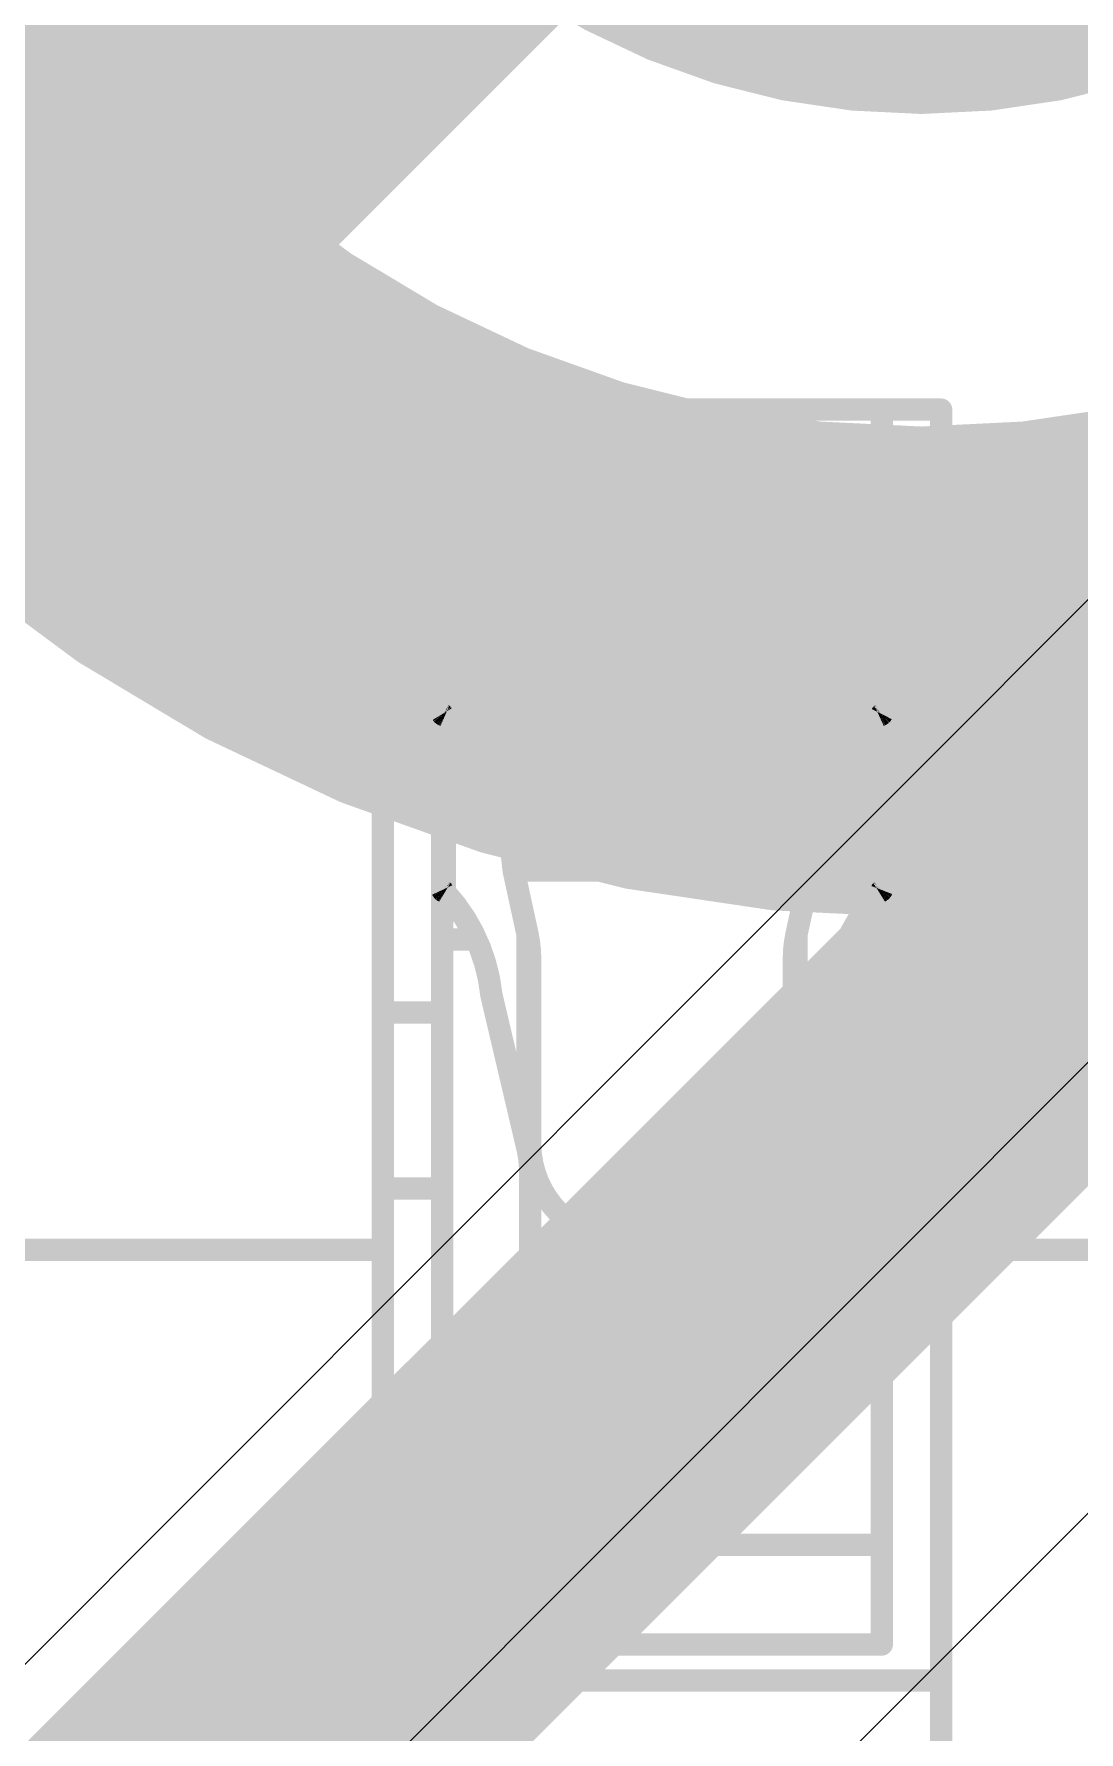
# Model space of a CAD drawing. Header units: inches. Extents: x -6 to 5433, y -4 to 5447.
# Drawn here: x 19.653 to 20.247, y 26.646 to 27.612 of the extents above; entities that cross this region are included whole.
import ezdxf

# ---------------------------------------------------------------- set-up
doc = ezdxf.new("R2010")
doc.units = ezdxf.units.IN
for name, color, linetype in [('Bottom Layer', 5, 'Continuous'), ('Ground', 16, 'Continuous'), ('Mechanical 4', 56, 'Continuous'), ('Top Solder', 216, 'Continuous')]:
    doc.layers.add(name, color=color, linetype=linetype)

# ---------------------------------------------------------------- blocks, each defined once
blk = doc.blocks.new('TL3340AF160QG_33')
at = {"layer": 'Top Solder'}
blk.add_line((0.7722387399999999, 1.95276216), (-5441.50524092, 5436.595934), dxfattribs=at)
blk = doc.blocks.new('WQFN_30_EP_2_5_4_5__43')
at = {"layer": 'Top Solder'}
blk.add_line((-0.9381997999999999, -2.4882348), (-5421.17972658, -5430.60739378), dxfattribs=at)

msp = doc.modelspace()

# ---------------------------------------------------------------- linework, layer by layer
at = {"layer": 'Bottom Layer'}
for points in [[(20.88138064, 27.97254248, 0.2794, 0.2794, -0.9999999999999999), (19.43358064, 27.97254248, 0.2794, 0.2794, 0)], [(20.42418064, 27.97254248, 0.2794, 0.2794, -0.9999999999999999), (19.89078064, 27.97254248, 0.2794, 0.2794, 0)]]:
    msp.add_lwpolyline(points, format="xyseb", dxfattribs=at)
at = {"layer": 'Ground'}
msp.add_line((19.79367644, 26.31168728), (21.86885644, 28.38686728), dxfattribs=at)
for points in [[(18.4855993, 26.29494614, 0.2032, 0.2032, 0), (21.5130888, 29.32243564, 0.2032, 0.2032, 0)], [(19.56059842, 26.40823014, 0.2032, 0.2032, 0), (21.77231358, 28.6199453, 0.2032, 0.2032, 0)]]:
    msp.add_lwpolyline(points, format="xyseb", dxfattribs=at)
at = {"layer": 'Mechanical 4'}
for points in [[(19.8511541, 27.39794622, 0.0127, 0.0127, 0), (20.1686541, 27.39794622, 0.0127, 0.0127, 0)], [(19.8511541, 26.5149457, 0.0127, 0.0127, 0), (19.8511541, 27.39794622, 0.0127, 0.0127, 0)], [(19.88490562, 26.69548128, 0.0127, 0.0127, 0), (19.88490562, 27.39794622, 0.0127, 0.0127, 0)], [(20.13490512, 26.69548128, 0.0127, 0.0127, 0), (20.13490512, 27.39794622, 0.0127, 0.0127, 0)], [(20.1686541, 26.5149457, 0.0127, 0.0127, 0), (20.1686541, 27.39794622, 0.0127, 0.0127, 0)], [(19.8849996, 27.224609, 0.0127, 0.0127, -0.03260548546612536), (19.88490308, 27.22474616, 0.0127, 0.0127, 0)], [(19.88490562, 27.22494682, 0.0127, 0.0127, 0), (20.13490512, 27.22494682, 0.0127, 0.0127, 0)], [(19.88507072, 27.22453788, 0.0127, 0.0127, -0.02828759414715986), (19.88500214, 27.224609, 0.0127, 0.0127, 0)], [(19.8851647, 27.22445914, 0.0127, 0.0127, -0.02675080191404614), (19.88507072, 27.22453788, 0.0127, 0.0127, 0)], [(19.88528916, 27.22437278, 0.0127, 0.0127, -0.02199381127346228), (19.8851647, 27.22445914, 0.0127, 0.0127, 0)], [(19.8854568, 27.22427626, 0.0127, 0.0127, -0.01668692768507137), (19.88528916, 27.22437278, 0.0127, 0.0127, 0)], [(19.88566, 27.22416958, 0.0127, 0.0127, -0.00937556209611613), (19.88545426, 27.22427626, 0.0127, 0.0127, 0)], [(19.88589876, 27.22405528, 0.0127, 0.0127, -0.005205298975169417), (19.88566, 27.22416704, 0.0127, 0.0127, 0)], [(19.88589876, 27.22405528, 0.0127, 0.0127, 0), (19.8861553, 27.2239359, 0.0127, 0.0127, 0)], [(19.8861553, 27.2239359, 0.0127, 0.0127, 0), (19.88642454, 27.22381652, 0.0127, 0.0127, 0)], [(19.88642454, 27.12343572, 0.0127, 0.0127, 0), (19.88642454, 27.22381652, 0.0127, 0.0127, 0)], [(19.88642454, 27.22381652, 0.0127, 0.0127, -0.1798941776662689), (19.92553292, 27.13571154, 0.0127, 0.0127, 0)], [(20.09427782, 27.13571154, 0.0127, 0.0127, -0.1798941776662689), (20.1333862, 27.22381652, 0.0127, 0.0127, 0)], [(20.1333862, 27.22381652, 0.0127, 0.0127, 0), (20.13389674, 27.22405274, 0.0127, 0.0127, 0)], [(20.1333862, 27.12343572, 0.0127, 0.0127, 0), (20.1333862, 27.22381652, 0.0127, 0.0127, 0)], [(20.13389674, 27.22405274, 0.0127, 0.0127, 0), (20.13413296, 27.2241645, 0.0127, 0.0127, 0)], [(20.13434378, 27.22427118, 0.0127, 0.0127, -0.007070259497317684), (20.13413296, 27.2241645, 0.0127, 0.0127, 0)], [(20.13451904, 27.22437024, 0.0127, 0.0127, -0.01220881841204947), (20.13434124, 27.22427118, 0.0127, 0.0127, 0)], [(20.13466128, 27.22446168, 0.0127, 0.0127, -0.0226198298911619), (20.13452158, 27.22437024, 0.0127, 0.0127, 0)], [(20.1347578, 27.22454042, 0.0127, 0.0127, -0.03188108955064266), (20.13465874, 27.22446168, 0.0127, 0.0127, 0)], [(20.13482384, 27.22461408, 0.0127, 0.0127, -0.03744577963921606), (20.1347578, 27.22454042, 0.0127, 0.0127, 0)], [(20.13486956, 27.22468012, 0.0127, 0.0127, -0.03268866410183324), (20.13482384, 27.22461154, 0.0127, 0.0127, 0)], [(20.13490258, 27.22474616, 0.0127, 0.0127, -0.01323434472011505), (20.13486702, 27.22468012, 0.0127, 0.0127, 0)], [(19.92553292, 27.13571154, 0.0127, 0.0127, 0), (20.09427782, 27.13571154, 0.0127, 0.0127, 0)], [(19.92553292, 27.13571154, 0.0127, 0.0127, 0), (19.9333866, 27.0996156, 0.0127, 0.0127, 0)], [(20.08642414, 27.0996156, 0.0127, 0.0127, 0), (20.09427782, 27.13571154, 0.0127, 0.0127, 0)], [(19.88500214, 27.1244949, 0.0127, 0.0127, -0.02859692930615947), (19.88490308, 27.12467778, 0.0127, 0.0127, 0)], [(19.8851647, 27.12429678, 0.0127, 0.0127, -0.05432141864538105), (19.88500468, 27.12449744, 0.0127, 0.0127, 0)], [(19.88528916, 27.1241774, 0.0127, 0.0127, -0.02338615133847058), (19.8851647, 27.12429424, 0.0127, 0.0127, 0)], [(19.88545426, 27.12405294, 0.0127, 0.0127, -0.01856230604346185), (19.88528916, 27.12417994, 0.0127, 0.0127, 0)], [(19.88566, 27.12390816, 0.0127, 0.0127, -0.01073692506483744), (19.88545426, 27.1240504, 0.0127, 0.0127, 0)], [(19.88589876, 27.12375576, 0.0127, 0.0127, -0.006054831004054618), (19.88566254, 27.12390816, 0.0127, 0.0127, 0)], [(19.88589876, 27.1237583, 0.0127, 0.0127, 0), (19.8861553, 27.12359828, 0.0127, 0.0127, 0)], [(19.8861553, 27.12359828, 0.0127, 0.0127, 0), (19.88642454, 27.12343572, 0.0127, 0.0127, 0)], [(19.88642454, 27.12343826, 0.0127, 0.0127, -0.1625908253546253), (19.91286594, 27.0649446, 0.0127, 0.0127, 0)], [(20.1069448, 27.0649446, 0.0127, 0.0127, -0.1625908253546254), (20.1333862, 27.12343826, 0.0127, 0.0127, 0)], [(20.1333862, 27.12343572, 0.0127, 0.0127, 0), (20.13389674, 27.12375322, 0.0127, 0.0127, 0)], [(20.13413296, 27.12390308, 0.0127, 0.0127, -0.004820614325011623), (20.13389674, 27.12375322, 0.0127, 0.0127, 0)], [(20.13434124, 27.12404532, 0.0127, 0.0127, -0.008119958862644924), (20.13413042, 27.12390308, 0.0127, 0.0127, 0)], [(20.13451904, 27.12418248, 0.0127, 0.0127, -0.01372913847325838), (20.13434124, 27.12404786, 0.0127, 0.0127, 0)], [(20.13465874, 27.12429932, 0.0127, 0.0127, -0.02446216606505116), (20.13452158, 27.12417994, 0.0127, 0.0127, 0)], [(20.1347578, 27.124406, 0.0127, 0.0127, -0.03231853515624934), (20.13465874, 27.12429932, 0.0127, 0.0127, 0)], [(20.13482384, 27.12450252, 0.0127, 0.0127, -0.03504147985208547), (20.1347578, 27.124406, 0.0127, 0.0127, 0)], [(20.13486956, 27.12459142, 0.0127, 0.0127, -0.0284044609485821), (20.13482384, 27.12450252, 0.0127, 0.0127, 0)], [(20.13490512, 27.12467524, 0.0127, 0.0127, -0.01102179283122189), (20.13486956, 27.12458888, 0.0127, 0.0127, 0)], [(19.9333866, 26.9776575, 0.0127, 0.0127, 0), (19.9333866, 27.0996156, 0.0127, 0.0127, 0)], [(19.9333866, 27.0996156, 0.0127, 0.0127, -0.05365795323520316), (19.93490552, 27.085544, 0.0127, 0.0127, 0)], [(20.08490522, 27.085544, 0.0127, 0.0127, -0.05365795323520318), (20.08642414, 27.0996156, 0.0127, 0.0127, 0)], [(20.08642414, 26.9776575, 0.0127, 0.0127, 0), (20.08642414, 27.0996156, 0.0127, 0.0127, 0)], [(19.88490562, 27.09661078, 0.0127, 0.0127, 0), (19.903567, 27.09661078, 0.0127, 0.0127, 0)], [(20.11624374, 27.09661078, 0.0127, 0.0127, 0), (20.13490512, 27.09661078, 0.0127, 0.0127, 0)], [(19.93490552, 26.86619468, 0.0127, 0.0127, 0), (19.93490552, 27.085544, 0.0127, 0.0127, 0)], [(20.08490522, 26.86619468, 0.0127, 0.0127, 0), (20.08490522, 27.085544, 0.0127, 0.0127, 0)], [(19.9128634, 27.06494714, 0.0127, 0.0127, 0), (19.9333866, 26.9776575, 0.0127, 0.0127, 0)], [(20.08642414, 26.9776575, 0.0127, 0.0127, 0), (20.1069448, 27.06494714, 0.0127, 0.0127, 0)], [(19.8511541, 27.05494462, 0.0127, 0.0127, 0), (19.88490562, 27.05494462, 0.0127, 0.0127, 0)], [(20.13490512, 27.05494462, 0.0127, 0.0127, 0), (20.1686541, 27.05494462, 0.0127, 0.0127, 0)], [(19.9333866, 26.9776575, 0.0127, 0.0127, -0.05786387190107989), (19.93490552, 26.96463492, 0.0127, 0.0127, 0)], [(19.9589136, 26.93460704, 0.0127, 0.0127, -0.2374801051855858), (19.93490552, 26.97917896, 0.0127, 0.0127, 0)], [(20.08490522, 26.97917896, 0.0127, 0.0127, -0.2374801051860468), (20.06089714, 26.93460704, 0.0127, 0.0127, 0)], [(20.08490522, 26.96463492, 0.0127, 0.0127, -0.05786387190151768), (20.08642414, 26.9776575, 0.0127, 0.0127, 0)], [(19.8511541, 26.95494482, 0.0127, 0.0127, 0), (19.88490562, 26.95494482, 0.0127, 0.0127, 0)], [(20.13490512, 26.95494482, 0.0127, 0.0127, 0), (20.1686541, 26.95494482, 0.0127, 0.0127, 0)], [(19.95891614, 26.93460704, 0.0127, 0.0127, 0), (20.0608946, 26.93460704, 0.0127, 0.0127, 0)], [(19.95891614, 26.82494508, 0.0127, 0.0127, 0), (19.95891614, 26.93460704, 0.0127, 0.0127, 0)], [(20.0608946, 26.82494508, 0.0127, 0.0127, 0), (20.0608946, 26.93460704, 0.0127, 0.0127, 0)], [(19.5336541, 26.91994615999999, 0.0127, 0.0127, 0), (19.8511541, 26.91994615999999, 0.0127, 0.0127, 0)], [(20.1686541, 26.91994615999999, 0.0127, 0.0127, 0), (20.4861541, 26.91994615999999, 0.0127, 0.0127, 0)], [(19.9589136, 26.82494762, 0.0127, 0.0127, -0.2473774779348601), (19.93490552, 26.86619722, 0.0127, 0.0127, 0)], [(20.08490522, 26.86619722, 0.0127, 0.0127, -0.2473774779353234), (20.06089714, 26.82494762, 0.0127, 0.0127, 0)], [(19.95891614, 26.82494508, 0.0127, 0.0127, 0), (20.0608946, 26.82494508, 0.0127, 0.0127, 0)], [(19.88490562, 26.75215376, 0.0127, 0.0127, 0), (20.13490512, 26.75215376, 0.0127, 0.0127, 0)], [(19.88490562, 26.69548128, 0.0127, 0.0127, 0), (20.13490512, 26.69548128, 0.0127, 0.0127, 0)], [(19.8511541, 26.67494538, 0.0127, 0.0127, 0), (20.1686541, 26.67494538, 0.0127, 0.0127, 0)]]:
    msp.add_lwpolyline(points, format="xyseb", dxfattribs=at)
for points in [[(19.8479791, 27.39794622, 0.00635, 0.00635, 1), (19.8543291, 27.39794622, 0.00635, 0.00635, 1)], [(19.8479791, 27.39794622, 0.00635, 0.00635, 1), (19.8543291, 27.39794622, 0.00635, 0.00635, 1)], [(19.88173062, 27.39794622, 0.00635, 0.00635, 1), (19.88808062, 27.39794622, 0.00635, 0.00635, 1)], [(20.13173012, 27.39794622, 0.00635, 0.00635, 1), (20.13808012, 27.39794622, 0.00635, 0.00635, 1)], [(20.1654791, 27.39794622, 0.00635, 0.00635, 1), (20.1718291, 27.39794622, 0.00635, 0.00635, 1)], [(20.1654791, 27.39794622, 0.00635, 0.00635, 1), (20.1718291, 27.39794622, 0.00635, 0.00635, 1)], [(19.88172808, 27.22474616, 0.00635, 0.00635, 1), (19.88807808, 27.22474616, 0.00635, 0.00635, 1)], [(19.88173062, 27.22494682, 0.00635, 0.00635, 1), (19.88808062, 27.22494682, 0.00635, 0.00635, 1)], [(19.8818246, 27.224609, 0.00635, 0.00635, 1), (19.8881746, 27.224609, 0.00635, 0.00635, 1)], [(19.88182714, 27.224609, 0.00635, 0.00635, 1), (19.88817714, 27.224609, 0.00635, 0.00635, 1)], [(19.88189572, 27.22453788, 0.00635, 0.00635, 1), (19.88824572, 27.22453788, 0.00635, 0.00635, 1)], [(19.88189572, 27.22453788, 0.00635, 0.00635, 1), (19.88824572, 27.22453788, 0.00635, 0.00635, 1)], [(19.8819897, 27.22445914, 0.00635, 0.00635, 1), (19.8883397, 27.22445914, 0.00635, 0.00635, 1)], [(19.8819897, 27.22445914, 0.00635, 0.00635, 1), (19.8883397, 27.22445914, 0.00635, 0.00635, 1)], [(19.88211416, 27.22437278, 0.00635, 0.00635, 1), (19.88846416, 27.22437278, 0.00635, 0.00635, 1)], [(19.88211416, 27.22437278, 0.00635, 0.00635, 1), (19.88846416, 27.22437278, 0.00635, 0.00635, 1)], [(19.88227926, 27.22427626, 0.00635, 0.00635, 1), (19.88862926, 27.22427626, 0.00635, 0.00635, 1)], [(19.8822818, 27.22427626, 0.00635, 0.00635, 1), (19.8886318, 27.22427626, 0.00635, 0.00635, 1)], [(19.882485, 27.22416958, 0.00635, 0.00635, 1), (19.888835, 27.22416958, 0.00635, 0.00635, 1)], [(19.882485, 27.22416704, 0.00635, 0.00635, 1), (19.888835, 27.22416704, 0.00635, 0.00635, 1)], [(19.88272376, 27.22405528, 0.00635, 0.00635, 1), (19.88907376, 27.22405528, 0.00635, 0.00635, 1)], [(19.88272376, 27.22405528, 0.00635, 0.00635, 1), (19.88907376, 27.22405528, 0.00635, 0.00635, 1)], [(19.8829803, 27.2239359, 0.00635, 0.00635, 1), (19.8893303, 27.2239359, 0.00635, 0.00635, 1)], [(19.8829803, 27.2239359, 0.00635, 0.00635, 1), (19.8893303, 27.2239359, 0.00635, 0.00635, 1)], [(19.88324954, 27.22381652, 0.00635, 0.00635, 1), (19.88959954, 27.22381652, 0.00635, 0.00635, 1)], [(19.88324954, 27.22381652, 0.00635, 0.00635, 1), (19.88959954, 27.22381652, 0.00635, 0.00635, 1)], [(19.88324954, 27.22381652, 0.00635, 0.00635, 1), (19.88959954, 27.22381652, 0.00635, 0.00635, 1)], [(20.1302112, 27.22381652, 0.00635, 0.00635, 1), (20.1365612, 27.22381652, 0.00635, 0.00635, 1)], [(20.1302112, 27.22381652, 0.00635, 0.00635, 1), (20.1365612, 27.22381652, 0.00635, 0.00635, 1)], [(20.1302112, 27.22381652, 0.00635, 0.00635, 1), (20.1365612, 27.22381652, 0.00635, 0.00635, 1)], [(20.13072174, 27.22405274, 0.00635, 0.00635, 1), (20.13707174, 27.22405274, 0.00635, 0.00635, 1)], [(20.13072174, 27.22405274, 0.00635, 0.00635, 1), (20.13707174, 27.22405274, 0.00635, 0.00635, 1)], [(20.13095796, 27.2241645, 0.00635, 0.00635, 1), (20.13730796, 27.2241645, 0.00635, 0.00635, 1)], [(20.13095796, 27.2241645, 0.00635, 0.00635, 1), (20.13730796, 27.2241645, 0.00635, 0.00635, 1)], [(20.13116624, 27.22427118, 0.00635, 0.00635, 1), (20.13751624, 27.22427118, 0.00635, 0.00635, 1)], [(20.13116878, 27.22427118, 0.00635, 0.00635, 1), (20.13751878, 27.22427118, 0.00635, 0.00635, 1)], [(20.13134404, 27.22437024, 0.00635, 0.00635, 1), (20.13769404, 27.22437024, 0.00635, 0.00635, 1)], [(20.13134658, 27.22437024, 0.00635, 0.00635, 1), (20.13769658, 27.22437024, 0.00635, 0.00635, 1)], [(20.13148374, 27.22446168, 0.00635, 0.00635, 1), (20.13783374, 27.22446168, 0.00635, 0.00635, 1)], [(20.13148628, 27.22446168, 0.00635, 0.00635, 1), (20.13783628, 27.22446168, 0.00635, 0.00635, 1)], [(20.1315828, 27.22454042, 0.00635, 0.00635, 1), (20.1379328, 27.22454042, 0.00635, 0.00635, 1)], [(20.1315828, 27.22454042, 0.00635, 0.00635, 1), (20.1379328, 27.22454042, 0.00635, 0.00635, 1)], [(20.13164884, 27.22461408, 0.00635, 0.00635, 1), (20.13799884, 27.22461408, 0.00635, 0.00635, 1)], [(20.13164884, 27.22461154, 0.00635, 0.00635, 1), (20.13799884, 27.22461154, 0.00635, 0.00635, 1)], [(20.13169202, 27.22468012, 0.00635, 0.00635, 1), (20.13804202, 27.22468012, 0.00635, 0.00635, 1)], [(20.13169456, 27.22468012, 0.00635, 0.00635, 1), (20.13804456, 27.22468012, 0.00635, 0.00635, 1)], [(20.13172758, 27.22474616, 0.00635, 0.00635, 1), (20.13807758, 27.22474616, 0.00635, 0.00635, 1)], [(20.13173012, 27.22494682, 0.00635, 0.00635, 1), (20.13808012, 27.22494682, 0.00635, 0.00635, 1)], [(19.92235792, 27.13571154, 0.00635, 0.00635, 1), (19.92870792, 27.13571154, 0.00635, 0.00635, 1)], [(19.92235792, 27.13571154, 0.00635, 0.00635, 1), (19.92870792, 27.13571154, 0.00635, 0.00635, 1)], [(19.92235792, 27.13571154, 0.00635, 0.00635, 1), (19.92870792, 27.13571154, 0.00635, 0.00635, 1)], [(20.09110282, 27.13571154, 0.00635, 0.00635, 1), (20.09745282, 27.13571154, 0.00635, 0.00635, 1)], [(20.09110282, 27.13571154, 0.00635, 0.00635, 1), (20.09745282, 27.13571154, 0.00635, 0.00635, 1)], [(20.09110282, 27.13571154, 0.00635, 0.00635, 1), (20.09745282, 27.13571154, 0.00635, 0.00635, 1)], [(19.88172808, 27.12467778, 0.00635, 0.00635, 1), (19.88807808, 27.12467778, 0.00635, 0.00635, 1)], [(19.88182714, 27.1244949, 0.00635, 0.00635, 1), (19.88817714, 27.1244949, 0.00635, 0.00635, 1)], [(19.88182968, 27.12449744, 0.00635, 0.00635, 1), (19.88817968, 27.12449744, 0.00635, 0.00635, 1)], [(19.8819897, 27.12429678, 0.00635, 0.00635, 1), (19.8883397, 27.12429678, 0.00635, 0.00635, 1)], [(19.8819897, 27.12429424, 0.00635, 0.00635, 1), (19.8883397, 27.12429424, 0.00635, 0.00635, 1)], [(19.88211416, 27.12417994, 0.00635, 0.00635, 1), (19.88846416, 27.12417994, 0.00635, 0.00635, 1)], [(19.88211416, 27.1241774, 0.00635, 0.00635, 1), (19.88846416, 27.1241774, 0.00635, 0.00635, 1)], [(19.88227926, 27.12405294, 0.00635, 0.00635, 1), (19.88862926, 27.12405294, 0.00635, 0.00635, 1)], [(19.88227926, 27.1240504, 0.00635, 0.00635, 1), (19.88862926, 27.1240504, 0.00635, 0.00635, 1)], [(19.882485, 27.12390816, 0.00635, 0.00635, 1), (19.888835, 27.12390816, 0.00635, 0.00635, 1)], [(19.88248754, 27.12390816, 0.00635, 0.00635, 1), (19.88883754, 27.12390816, 0.00635, 0.00635, 1)], [(19.88272376, 27.1237583, 0.00635, 0.00635, 1), (19.88907376, 27.1237583, 0.00635, 0.00635, 1)], [(19.88272376, 27.12375576, 0.00635, 0.00635, 1), (19.88907376, 27.12375576, 0.00635, 0.00635, 1)], [(19.8829803, 27.12359828, 0.00635, 0.00635, 1), (19.8893303, 27.12359828, 0.00635, 0.00635, 1)], [(19.8829803, 27.12359828, 0.00635, 0.00635, 1), (19.8893303, 27.12359828, 0.00635, 0.00635, 1)], [(19.88324954, 27.12343826, 0.00635, 0.00635, 1), (19.88959954, 27.12343826, 0.00635, 0.00635, 1)], [(19.88324954, 27.12343572, 0.00635, 0.00635, 1), (19.88959954, 27.12343572, 0.00635, 0.00635, 1)], [(19.88324954, 27.12343572, 0.00635, 0.00635, 1), (19.88959954, 27.12343572, 0.00635, 0.00635, 1)], [(20.1302112, 27.12343826, 0.00635, 0.00635, 1), (20.1365612, 27.12343826, 0.00635, 0.00635, 1)], [(20.1302112, 27.12343572, 0.00635, 0.00635, 1), (20.1365612, 27.12343572, 0.00635, 0.00635, 1)], [(20.1302112, 27.12343572, 0.00635, 0.00635, 1), (20.1365612, 27.12343572, 0.00635, 0.00635, 1)], [(20.13072174, 27.12375322, 0.00635, 0.00635, 1), (20.13707174, 27.12375322, 0.00635, 0.00635, 1)], [(20.13072174, 27.12375322, 0.00635, 0.00635, 1), (20.13707174, 27.12375322, 0.00635, 0.00635, 1)], [(20.13095542, 27.12390308, 0.00635, 0.00635, 1), (20.13730542, 27.12390308, 0.00635, 0.00635, 1)], [(20.13095796, 27.12390308, 0.00635, 0.00635, 1), (20.13730796, 27.12390308, 0.00635, 0.00635, 1)], [(20.13116624, 27.12404786, 0.00635, 0.00635, 1), (20.13751624, 27.12404786, 0.00635, 0.00635, 1)], [(20.13116624, 27.12404532, 0.00635, 0.00635, 1), (20.13751624, 27.12404532, 0.00635, 0.00635, 1)], [(20.13134404, 27.12418248, 0.00635, 0.00635, 1), (20.13769404, 27.12418248, 0.00635, 0.00635, 1)], [(20.13134658, 27.12417994, 0.00635, 0.00635, 1), (20.13769658, 27.12417994, 0.00635, 0.00635, 1)], [(20.13148374, 27.12429932, 0.00635, 0.00635, 1), (20.13783374, 27.12429932, 0.00635, 0.00635, 1)], [(20.13148374, 27.12429932, 0.00635, 0.00635, 1), (20.13783374, 27.12429932, 0.00635, 0.00635, 1)], [(20.1315828, 27.124406, 0.00635, 0.00635, 1), (20.1379328, 27.124406, 0.00635, 0.00635, 1)], [(20.1315828, 27.124406, 0.00635, 0.00635, 1), (20.1379328, 27.124406, 0.00635, 0.00635, 1)], [(20.13164884, 27.12450252, 0.00635, 0.00635, 1), (20.13799884, 27.12450252, 0.00635, 0.00635, 1)], [(20.13164884, 27.12450252, 0.00635, 0.00635, 1), (20.13799884, 27.12450252, 0.00635, 0.00635, 1)], [(20.13169456, 27.12459142, 0.00635, 0.00635, 1), (20.13804456, 27.12459142, 0.00635, 0.00635, 1)], [(20.13169456, 27.12458888, 0.00635, 0.00635, 1), (20.13804456, 27.12458888, 0.00635, 0.00635, 1)], [(20.13173012, 27.12467524, 0.00635, 0.00635, 1), (20.13808012, 27.12467524, 0.00635, 0.00635, 1)], [(19.9302116, 27.0996156, 0.00635, 0.00635, 1), (19.9365616, 27.0996156, 0.00635, 0.00635, 1)], [(19.9302116, 27.0996156, 0.00635, 0.00635, 1), (19.9365616, 27.0996156, 0.00635, 0.00635, 1)], [(19.9302116, 27.0996156, 0.00635, 0.00635, 1), (19.9365616, 27.0996156, 0.00635, 0.00635, 1)], [(20.08324914, 27.0996156, 0.00635, 0.00635, 1), (20.08959914, 27.0996156, 0.00635, 0.00635, 1)], [(20.08324914, 27.0996156, 0.00635, 0.00635, 1), (20.08959914, 27.0996156, 0.00635, 0.00635, 1)], [(20.08324914, 27.0996156, 0.00635, 0.00635, 1), (20.08959914, 27.0996156, 0.00635, 0.00635, 1)], [(19.88173062, 27.09661078, 0.00635, 0.00635, 1), (19.88808062, 27.09661078, 0.00635, 0.00635, 1)], [(19.900392, 27.09661078, 0.00635, 0.00635, 1), (19.906742, 27.09661078, 0.00635, 0.00635, 1)], [(20.11306874, 27.09661078, 0.00635, 0.00635, 1), (20.11941874, 27.09661078, 0.00635, 0.00635, 1)], [(20.13173012, 27.09661078, 0.00635, 0.00635, 1), (20.13808012, 27.09661078, 0.00635, 0.00635, 1)], [(19.93173052, 27.085544, 0.00635, 0.00635, 1), (19.93808052, 27.085544, 0.00635, 0.00635, 1)], [(19.93173052, 27.085544, 0.00635, 0.00635, 1), (19.93808052, 27.085544, 0.00635, 0.00635, 1)], [(20.08173022, 27.085544, 0.00635, 0.00635, 1), (20.08808022, 27.085544, 0.00635, 0.00635, 1)], [(20.08173022, 27.085544, 0.00635, 0.00635, 1), (20.08808022, 27.085544, 0.00635, 0.00635, 1)], [(19.9096884, 27.06494714, 0.00635, 0.00635, 1), (19.9160384, 27.06494714, 0.00635, 0.00635, 1)], [(19.90969094, 27.0649446, 0.00635, 0.00635, 1), (19.91604094, 27.0649446, 0.00635, 0.00635, 1)], [(20.1037698, 27.06494714, 0.00635, 0.00635, 1), (20.1101198, 27.06494714, 0.00635, 0.00635, 1)], [(20.1037698, 27.0649446, 0.00635, 0.00635, 1), (20.1101198, 27.0649446, 0.00635, 0.00635, 1)], [(19.8479791, 27.05494462, 0.00635, 0.00635, 1), (19.8543291, 27.05494462, 0.00635, 0.00635, 1)], [(19.88173062, 27.05494462, 0.00635, 0.00635, 1), (19.88808062, 27.05494462, 0.00635, 0.00635, 1)], [(20.13173012, 27.05494462, 0.00635, 0.00635, 1), (20.13808012, 27.05494462, 0.00635, 0.00635, 1)], [(20.1654791, 27.05494462, 0.00635, 0.00635, 1), (20.1718291, 27.05494462, 0.00635, 0.00635, 1)], [(19.9302116, 26.9776575, 0.00635, 0.00635, 1), (19.9365616, 26.9776575, 0.00635, 0.00635, 1)], [(19.9302116, 26.9776575, 0.00635, 0.00635, 1), (19.9365616, 26.9776575, 0.00635, 0.00635, 1)], [(19.9302116, 26.9776575, 0.00635, 0.00635, 1), (19.9365616, 26.9776575, 0.00635, 0.00635, 1)], [(19.93173052, 26.97917896, 0.00635, 0.00635, 1), (19.93808052, 26.97917896, 0.00635, 0.00635, 1)], [(20.08173022, 26.97917896, 0.00635, 0.00635, 1), (20.08808022, 26.97917896, 0.00635, 0.00635, 1)], [(20.08324914, 26.9776575, 0.00635, 0.00635, 1), (20.08959914, 26.9776575, 0.00635, 0.00635, 1)], [(20.08324914, 26.9776575, 0.00635, 0.00635, 1), (20.08959914, 26.9776575, 0.00635, 0.00635, 1)], [(20.08324914, 26.9776575, 0.00635, 0.00635, 1), (20.08959914, 26.9776575, 0.00635, 0.00635, 1)], [(19.93173052, 26.96463492, 0.00635, 0.00635, 1), (19.93808052, 26.96463492, 0.00635, 0.00635, 1)], [(20.08173022, 26.96463492, 0.00635, 0.00635, 1), (20.08808022, 26.96463492, 0.00635, 0.00635, 1)], [(19.8479791, 26.95494482, 0.00635, 0.00635, 1), (19.8543291, 26.95494482, 0.00635, 0.00635, 1)], [(19.88173062, 26.95494482, 0.00635, 0.00635, 1), (19.88808062, 26.95494482, 0.00635, 0.00635, 1)], [(20.13173012, 26.95494482, 0.00635, 0.00635, 1), (20.13808012, 26.95494482, 0.00635, 0.00635, 1)], [(20.1654791, 26.95494482, 0.00635, 0.00635, 1), (20.1718291, 26.95494482, 0.00635, 0.00635, 1)], [(19.9557386, 26.93460704, 0.00635, 0.00635, 1), (19.9620886, 26.93460704, 0.00635, 0.00635, 1)], [(19.95574114, 26.93460704, 0.00635, 0.00635, 1), (19.96209114, 26.93460704, 0.00635, 0.00635, 1)], [(19.95574114, 26.93460704, 0.00635, 0.00635, 1), (19.96209114, 26.93460704, 0.00635, 0.00635, 1)], [(20.0577196, 26.93460704, 0.00635, 0.00635, 1), (20.0640696, 26.93460704, 0.00635, 0.00635, 1)], [(20.0577196, 26.93460704, 0.00635, 0.00635, 1), (20.0640696, 26.93460704, 0.00635, 0.00635, 1)], [(20.05772214, 26.93460704, 0.00635, 0.00635, 1), (20.06407214, 26.93460704, 0.00635, 0.00635, 1)], [(19.8479791, 26.91994615999999, 0.00635, 0.00635, 1), (19.8543291, 26.91994615999999, 0.00635, 0.00635, 1)], [(20.1654791, 26.91994615999999, 0.00635, 0.00635, 1), (20.1718291, 26.91994615999999, 0.00635, 0.00635, 1)], [(19.93173052, 26.86619722, 0.00635, 0.00635, 1), (19.93808052, 26.86619722, 0.00635, 0.00635, 1)], [(19.93173052, 26.86619468, 0.00635, 0.00635, 1), (19.93808052, 26.86619468, 0.00635, 0.00635, 1)], [(20.08173022, 26.86619722, 0.00635, 0.00635, 1), (20.08808022, 26.86619722, 0.00635, 0.00635, 1)], [(20.08173022, 26.86619468, 0.00635, 0.00635, 1), (20.08808022, 26.86619468, 0.00635, 0.00635, 1)], [(19.9557386, 26.82494762, 0.00635, 0.00635, 1), (19.9620886, 26.82494762, 0.00635, 0.00635, 1)], [(19.95574114, 26.82494508, 0.00635, 0.00635, 1), (19.96209114, 26.82494508, 0.00635, 0.00635, 1)], [(19.95574114, 26.82494508, 0.00635, 0.00635, 1), (19.96209114, 26.82494508, 0.00635, 0.00635, 1)], [(20.0577196, 26.82494508, 0.00635, 0.00635, 1), (20.0640696, 26.82494508, 0.00635, 0.00635, 1)], [(20.0577196, 26.82494508, 0.00635, 0.00635, 1), (20.0640696, 26.82494508, 0.00635, 0.00635, 1)], [(20.05772214, 26.82494762, 0.00635, 0.00635, 1), (20.06407214, 26.82494762, 0.00635, 0.00635, 1)], [(19.88173062, 26.75215376, 0.00635, 0.00635, 1), (19.88808062, 26.75215376, 0.00635, 0.00635, 1)], [(20.13173012, 26.75215376, 0.00635, 0.00635, 1), (20.13808012, 26.75215376, 0.00635, 0.00635, 1)], [(19.88173062, 26.69548128, 0.00635, 0.00635, 1), (19.88808062, 26.69548128, 0.00635, 0.00635, 1)], [(19.88173062, 26.69548128, 0.00635, 0.00635, 1), (19.88808062, 26.69548128, 0.00635, 0.00635, 1)], [(20.13173012, 26.69548128, 0.00635, 0.00635, 1), (20.13808012, 26.69548128, 0.00635, 0.00635, 1)], [(20.13173012, 26.69548128, 0.00635, 0.00635, 1), (20.13808012, 26.69548128, 0.00635, 0.00635, 1)], [(19.8479791, 26.67494538, 0.00635, 0.00635, 1), (19.8543291, 26.67494538, 0.00635, 0.00635, 1)], [(20.1654791, 26.67494538, 0.00635, 0.00635, 1), (20.1718291, 26.67494538, 0.00635, 0.00635, 1)]]:
    msp.add_lwpolyline(points, format="xyseb", close=True, dxfattribs=at)

# ---------------------------------------------------------------- block references
for name, p, rotation in [('TL3340AF160QG_33', (-3.743799979999999, 5.98786712), 270), ('WQFN_30_EP_2_5_4_5__43', (11.67240744, 16.88571426), 180)]:
    msp.add_blockref(name, p, dxfattribs=dict(rotation=rotation))

doc.saveas('drawing.dxf')
